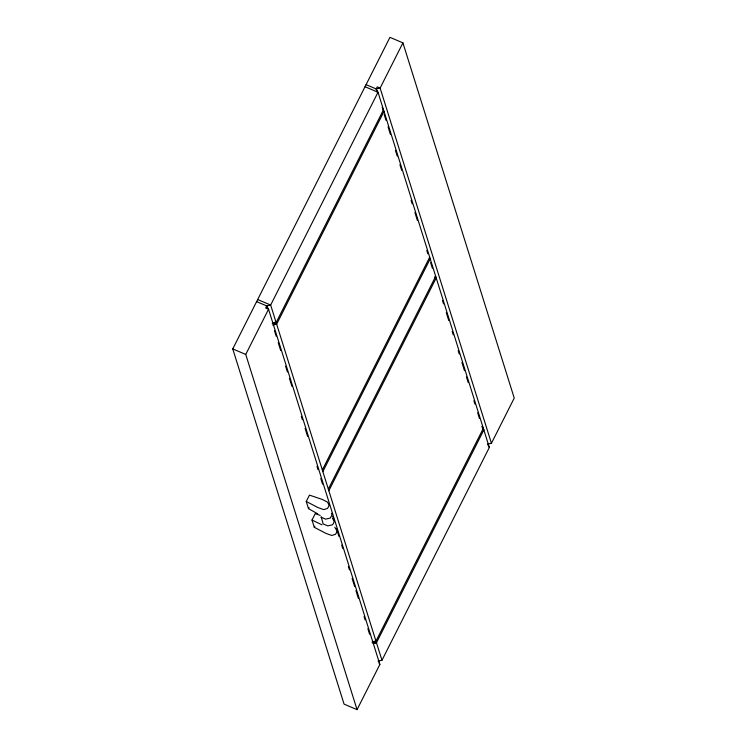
<?xml version="1.0" encoding="UTF-8"?>
<svg xmlns="http://www.w3.org/2000/svg" width="747" height="747" viewBox="0 0 747 747"><rect width="100%" height="100%" fill="white"/><g stroke="black" fill="none" stroke-linecap="round" stroke-linejoin="round"><path stroke-width="1.12" d="M256.623 301.629L266.716 305.915L268.547 309.23L379.868 664.447L357.057 709.65L344.078 704.132L232.756 348.914L389.943 37.35L402.922 42.868L514.244 398.086L491.433 443.288L487.502 444.148M366.086 84.644L376.18 88.94L378.01 92.245L270.657 305.056L266.716 305.915L265.661 308.007L268.547 309.23L245.744 354.442L357.057 709.65M377.226 92.273L376.18 88.94L377.235 86.848L380.12 88.081L491.433 443.288M402.922 42.868L380.12 88.081L376.18 88.94M273.383 323.825L276.138 322.583L383.5 109.772L378.01 92.245L365.031 86.727M482.273 426.854L483.841 429.945L376.479 642.756L372.286 642.803L375.974 641.141L276.651 324.198L384.005 111.387L382.128 107.279M306.251 501.461L309.445 495.121L322.162 499.398L327.578 502.161L329.007 505.243L328.428 506.98L327.354 508.502L323.722 509.613L318.026 507.605L306.251 501.461L308.492 508.623L317.708 513.852M322.34 470.003L429.702 257.192M322.844 471.618L430.207 258.807M308.492 508.623L309.043 507.53M334.796 527.195L337.046 531.08L336.467 532.816L335.394 534.348L331.771 535.459L326.084 533.461L314.291 527.307L312.013 520.052L315.215 513.712L320.183 515.383M328.335 489.136L435.697 276.325M328.848 490.751L436.201 277.94L434.633 276.922M314.291 527.307L314.832 526.215M332.686 518.465L334.114 521.546L333.545 523.283L332.471 524.814L327.728 525.869L323.143 523.918L321.21 516.84M378.029 661.132L381.969 660.273L489.332 447.462L483.841 429.945L482.011 426.63M272.207 323.442L276.138 322.583L270.657 305.056L257.668 299.538M272.711 325.057L276.651 324.198L274.298 322.667M372.034 642L375.974 641.141L483.337 428.33L384.005 111.387L382.632 108.903M373.528 643.4L376.479 642.756L381.969 660.273M273.505 324.235L276.651 324.198M274.392 322.302L276.138 322.583M321.976 524.814L312.013 520.052M232.756 348.914L245.744 354.442M321.033 517.176L325.617 519.128L330.361 518.073L332.004 514.814L331.388 513.282M482.273 428.927L483.841 429.945M374.126 641.225L376.479 642.756M482.282 426.658L483.337 428.33L482.413 426.668M487.959 444.979L489.332 447.462M378.944 662.785L379.868 664.447M384.21 114.543L386.012 120.304M388.048 126.794L390.485 134.591M395.424 150.334L397.227 156.104M399.906 164.657L401.69 170.344M411.102 200.373L412.185 203.828M414.912 212.54L417.405 220.477M426.798 250.45L427.835 253.775M430.617 262.645L432.364 268.21M442.485 300.509L443.531 303.842M446.276 312.601L448.76 320.547M452.187 331.472L453.233 334.805M458.182 350.614L459.228 353.957M461.926 362.556L464.466 370.652M466.445 376.983L468.192 382.529M473.887 400.719L474.933 404.062M477.669 412.783L479.406 418.339M266.716 305.915L267.417 308.147M274.457 330.613L276.194 336.178M278.229 342.668L280.676 350.464M285.606 366.198L287.418 371.978M289.397 378.299L291.881 386.218M301.33 416.368L302.376 419.702M305.103 428.404L307.587 436.351M316.98 466.324L318.026 469.648M320.799 478.519L322.545 484.084M332.667 516.373L333.713 519.716M336.458 528.474L338.951 536.421M341.678 545.133L342.724 548.457M348.373 566.478L349.419 569.821M352.117 578.43L354.648 586.526M355.936 590.634L358.373 598.403M364.069 616.592L365.124 619.935M367.851 628.647L369.597 634.212"/></g></svg>
